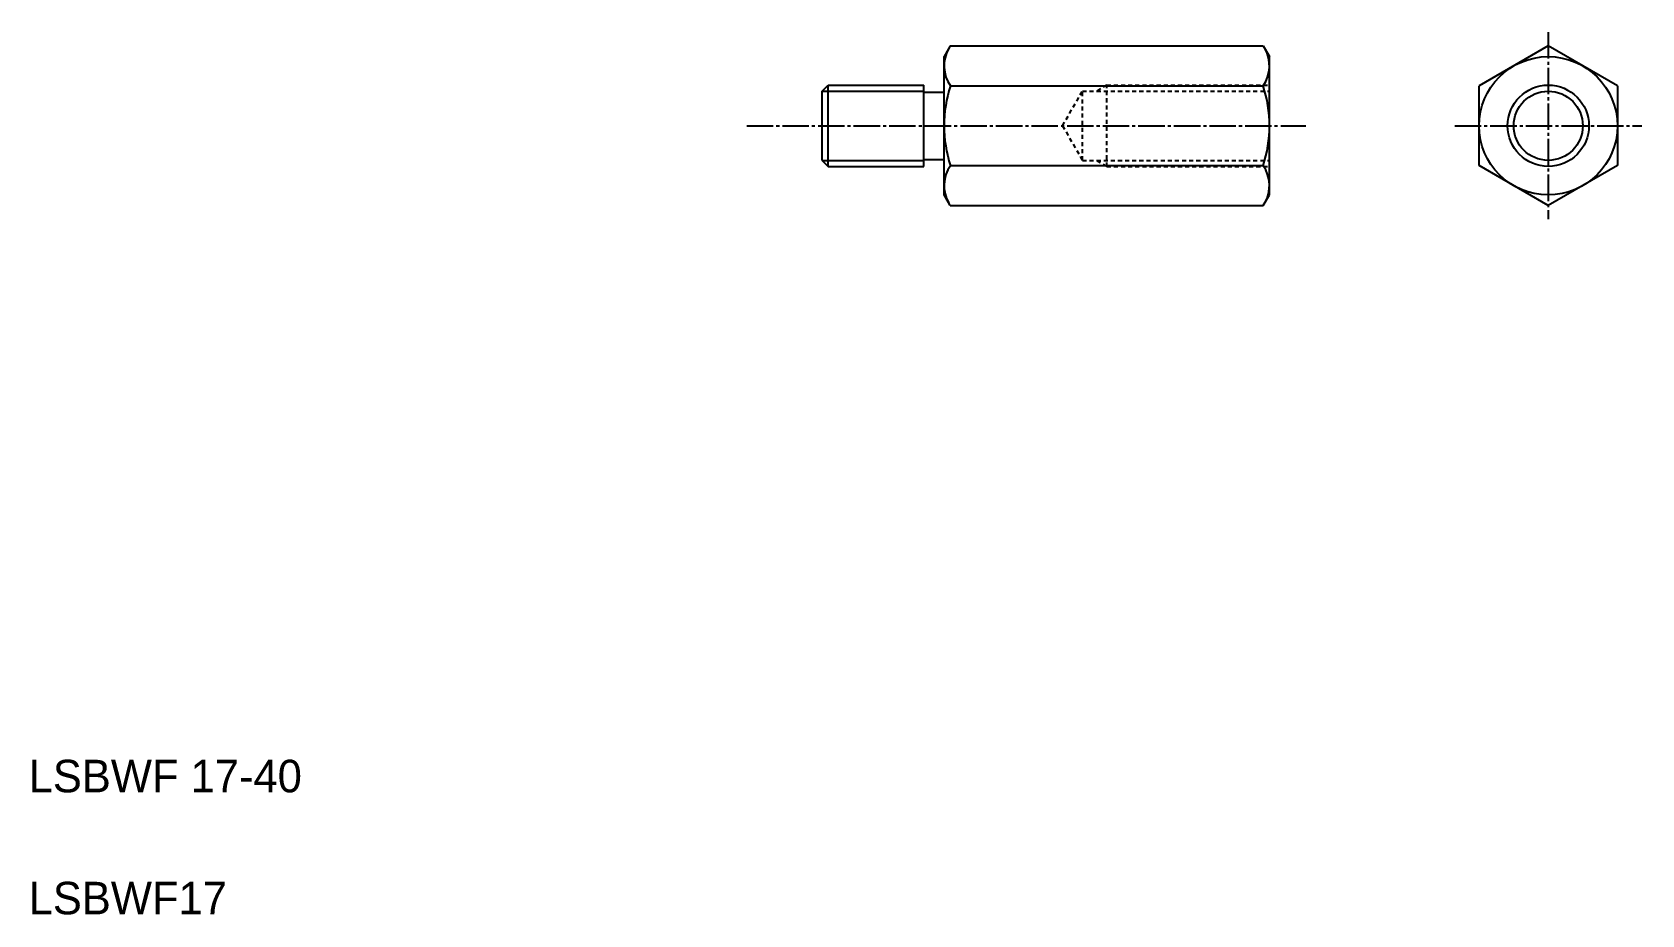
# Model space of a CAD drawing. Extents: x 10 to 208, y 10 to 118.
import ezdxf

# ---------------------------------------------------------------- set-up
doc = ezdxf.new("R2010")
doc.units = 0
doc.header["$LTSCALE"] = 0.25
doc.linetypes.add('CENTER', pattern=[17.5, 13, -1.5, 1.5, -1.5])
doc.linetypes.add('DASHED', pattern=[3.5, 2, -1.5])
doc.layers.get('0').update_dxf_attribs({"linetype": 'CONTINUOUS'})
doc.layers.add('CENTER', color=1, linetype='CENTER')

msp = doc.modelspace()

# ---------------------------------------------------------------- linework, layer by layer
at = {"linetype": 'CONTINUOUS'}
for p, q in [((123.3, 116.75), (122.54, 115.43)), ((123.3, 116.75), (161.78, 116.75)), ((161.78, 116.75), (162.54, 115.43)), ((196.81, 116.75), (188.31, 111.84)), ((205.31, 111.84), (196.81, 116.75)), ((122.54, 98.43), (122.54, 115.43)), ((162.54, 98.43), (162.54, 115.43)), ((107.54, 111.18), (108.29, 111.93)), ((107.54, 102.68), (107.54, 111.18)), ((108.29, 101.93), (108.29, 111.93)), ((108.29, 111.93), (120.04, 111.93)), ((120.04, 101.93), (120.04, 111.93)), ((120.04, 111.08), (122.54, 111.08)), ((122.54, 102.78), (122.54, 111.08)), ((123.32, 111.84), (161.76, 111.84)), ((188.31, 102.03), (188.31, 111.84)), ((205.31, 111.84), (205.31, 102.03)), ((107.54, 102.68), (108.29, 101.93)), ((108.29, 101.93), (120.04, 101.93)), ((120.04, 102.78), (122.54, 102.78)), ((123.32, 102.03), (161.76, 102.03)), ((196.81, 97.12), (188.31, 102.03)), ((205.31, 102.03), (196.81, 97.12)), ((123.3, 97.12), (122.54, 98.43)), ((123.3, 97.12), (161.78, 97.12)), ((161.78, 97.12), (162.54, 98.43))]:
    msp.add_line(p, q, dxfattribs=at)
for p, q in [((201.06, 114.29), (201.06, 114.29)), ((203.18, 113.07), (203.18, 113.07)), ((162.54, 101.93), (162.54, 111.93))]:
    msp.add_line(p, q)
at = {"color": 3, "linetype": 'CONTINUOUS'}
for p, q in [((107.54, 111.18), (120.04, 111.18)), ((107.54, 102.68), (120.04, 102.68))]:
    msp.add_line(p, q, dxfattribs=at)
at = {"color": 3, "linetype": 'DASHED'}
for p, q in [((137.09, 106.93), (139.54, 111.18)), ((139.54, 111.18), (162.54, 111.18)), ((139.54, 102.68), (139.54, 111.18)), ((142.54, 111.93), (141.24, 111.18)), ((142.54, 111.93), (162.54, 111.93)), ((142.54, 101.93), (142.54, 111.93)), ((137.09, 106.93), (139.54, 102.68)), ((139.54, 102.68), (162.54, 102.68)), ((142.54, 101.93), (141.24, 102.68)), ((142.54, 101.93), (162.54, 101.93))]:
    msp.add_line(p, q, dxfattribs=at)
at = {"linetype": 'CONTINUOUS'}
for radius in [8.5, 4.25]:
    msp.add_circle((196.81, 106.93), radius, dxfattribs=at)
at = {"color": 3, "linetype": 'CONTINUOUS'}
msp.add_circle((196.81, 106.93), 5, dxfattribs=at)
at = {"linetype": 'CONTINUOUS'}
for centre, radius, start, end in [((126.79, 114.29), 4.25, 150, 215.2644), ((158.29, 114.29), 4.25, 324.7356, 30), ((138.37, 106.93), 15.83, 161.9403, 198.0597), ((146.71, 106.93), 15.83, 341.9403, 18.0597), ((126.79, 99.57), 4.25, 144.7356, 210), ((158.29, 99.57), 4.25, 330, 35.2644)]:
    msp.add_arc(centre, radius, start, end, dxfattribs=at)
at = {"layer": 'CENTER', "color": 1, "linetype": 'CENTER'}
for p, q in [((196.81, 118.43), (196.81, 95.43)), ((98.29, 106.93), (167, 106.93)), ((185.31, 106.93), (208.31, 106.93))]:
    msp.add_line(p, q, dxfattribs=at)

# ---------------------------------------------------------------- texts
for s, p in [('LSBWF 17-40', (10, 25)), ('LSBWF17', (10, 10))]:
    msp.add_text(s, height=4).set_placement(p)

doc.saveas('drawing.dxf')
